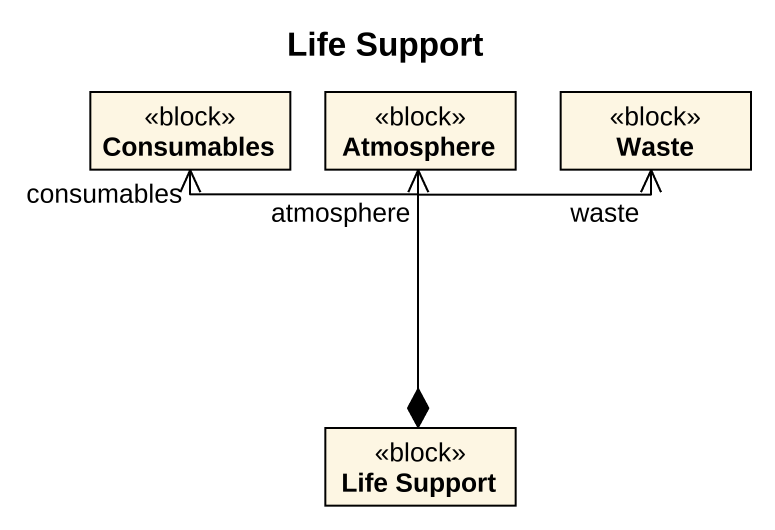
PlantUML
@startuml
title Life Support
hide circle
hide empty members
class Consumables <<block>>
class Atmosphere <<block>>
class Waste <<block>>
class "Life Support" as Life_Support <<block>>
Life_Support *-up-> "consumables" Consumables
Life_Support *-up-> "atmosphere" Atmosphere
Life_Support *-up-> "waste" Waste
@enduml
